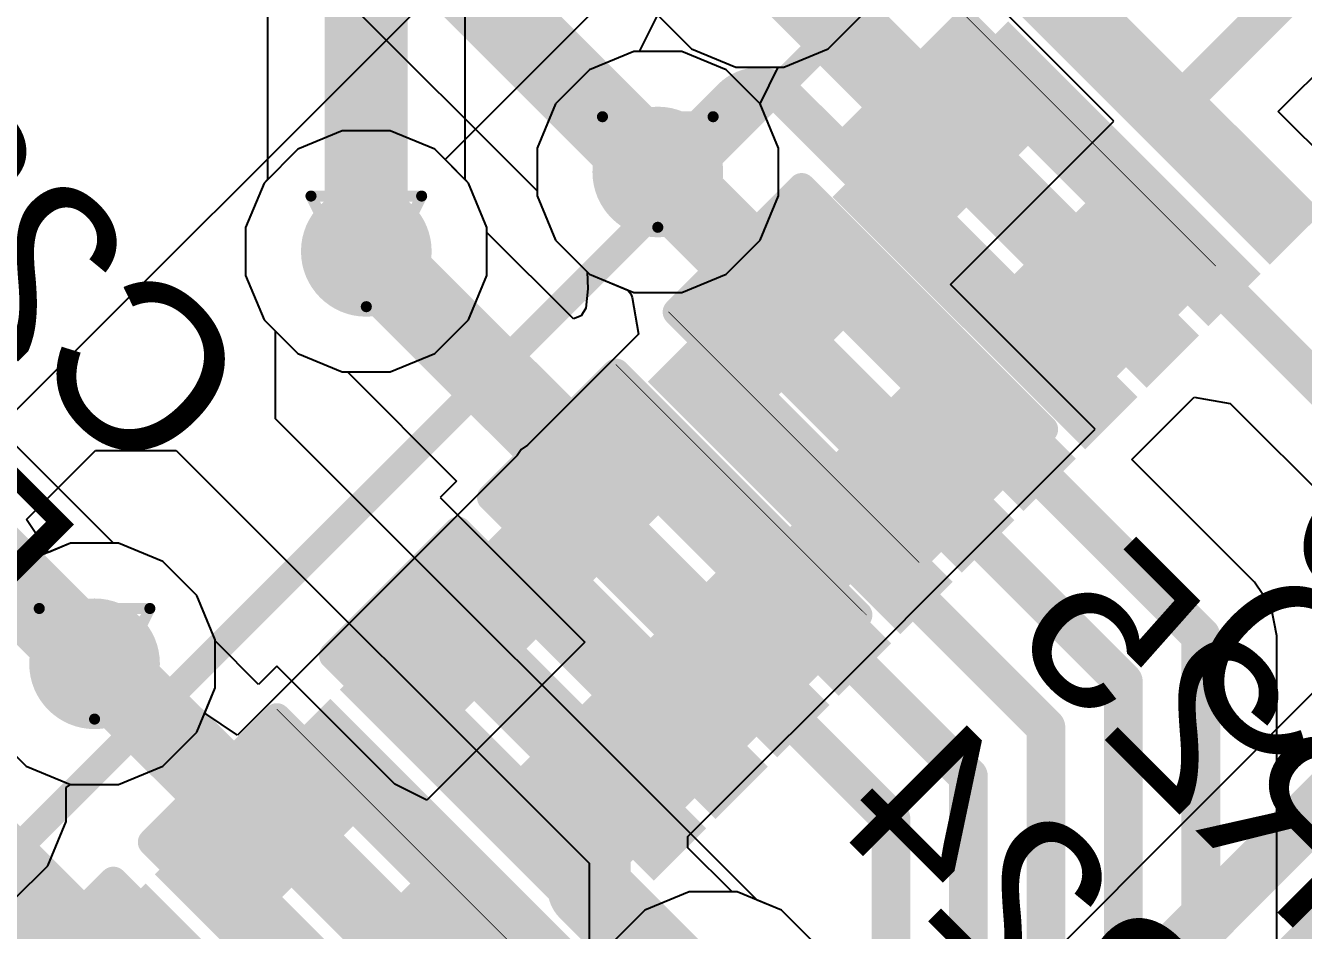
# Model space of a CAD drawing. Header units: inches. Extents: x 0 to 12.2, y 0 to 7.
# Drawn here: x 2.3435 to 2.5745, y 2.1766 to 2.3402 of the extents above; entities that cross this region are included whole.
import ezdxf

# ---------------------------------------------------------------- set-up
doc = ezdxf.new("R2010")
doc.units = ezdxf.units.IN
doc.header["$MEASUREMENT"] = 0
for name, color, linetype in [('Bottom Layer', 5, 'Continuous'), ('Bottom Overlay', 54, 'Continuous'), ('Bottom Paste', 16, 'Continuous'), ('Bottom Solder', 6, 'Continuous'), ('Drill Drawing', 1, 'Continuous'), ('Layer 1', 16, 'Continuous'), ('Layer 2', 76, 'Continuous'), ('Top Layer', 1, 'Continuous'), ('Top Overlay', 2, 'Continuous'), ('Top Paste', 8, 'Continuous'), ('Top Solder', 216, 'Continuous'), ('Via Holes', 16, 'Continuous')]:
    doc.layers.add(name, color=color, linetype=linetype)
doc.styles.add('Arial', font='', dxfattribs={"height": 0.2})
doc.styles.get('Arial').set_extended_font_data('Arial')

# ---------------------------------------------------------------- blocks, each defined once
blk = doc.blocks.new('LQFP_128_EP_14_14__28')
at = {"layer": 'Top Layer'}
for points in [[(0.2696725, 0.240163), (0.2696725, 0.248037), (0.3287275, 0.248037), (0.3287275, 0.240163)], [(0.2696725, 0.224413), (0.2696725, 0.232287), (0.3287275, 0.232287), (0.3287275, 0.224413)], [(0.2696724, 0.208663), (0.2696724, 0.216537), (0.3287274, 0.216537), (0.3287274, 0.208663)], [(0.2696725, 0.192913), (0.2696725, 0.200787), (0.3287275, 0.200787), (0.3287275, 0.192913)], [(0.2696725, 0.177163), (0.2696725, 0.185037), (0.3287275, 0.185037), (0.3287275, 0.177163)], [(0.2696724, 0.161413), (0.2696724, 0.169287), (0.3287274, 0.169287), (0.3287274, 0.161413)], [(0.2696725, 0.145663), (0.2696725, 0.153537), (0.3287275, 0.153537), (0.3287275, 0.145663)], [(0.2696724, 0.129923), (0.2696724, 0.137797), (0.3287274, 0.137797), (0.3287274, 0.129923)], [(0.2696724, 0.114163), (0.2696724, 0.122037), (0.3287274, 0.122037), (0.3287274, 0.114163)], [(0.2696725, 0.098423), (0.2696725, 0.106297), (0.3287275, 0.106297), (0.3287275, 0.098423)], [(0.2696725, 0.082663), (0.2696725, 0.090537), (0.3287275, 0.090537), (0.3287275, 0.082663)], [(0.2696725, 0.066933), (0.2696725, 0.074807), (0.3287275, 0.074807), (0.3287275, 0.066933)], [(0.2696724, 0.05116299999999999), (0.2696724, 0.059037), (0.3287274, 0.059037), (0.3287274, 0.05116300000000001)], [(0.2696724, 0.03543299999999999), (0.2696724, 0.04330699999999999), (0.3287274, 0.04330700000000001), (0.3287274, 0.03543300000000001)], [(0.2696725, 0.019683), (0.2696725, 0.02755699999999999), (0.3287275, 0.02755700000000001), (0.3287275, 0.01968300000000001)], [(0.2696725, 0.003932999999999995), (0.2696725, 0.01180699999999999), (0.3287275, 0.011807), (0.3287275, 0.003933000000000005)]]:
    blk.add_hatch(color=1, dxfattribs=at).paths.add_polyline_path(points)
at = {"layer": 'Top Paste'}
for points in [[(0.2696725, 0.240163), (0.2696725, 0.248037), (0.3287275, 0.248037), (0.3287275, 0.240163)], [(0.2696725, 0.224413), (0.2696725, 0.232287), (0.3287275, 0.232287), (0.3287275, 0.224413)], [(0.2696724, 0.208663), (0.2696724, 0.216537), (0.3287274, 0.216537), (0.3287274, 0.208663)], [(0.2696725, 0.192913), (0.2696725, 0.200787), (0.3287275, 0.200787), (0.3287275, 0.192913)], [(0.2696725, 0.177163), (0.2696725, 0.185037), (0.3287275, 0.185037), (0.3287275, 0.177163)], [(0.2696724, 0.161413), (0.2696724, 0.169287), (0.3287274, 0.169287), (0.3287274, 0.161413)], [(0.2696725, 0.145663), (0.2696725, 0.153537), (0.3287275, 0.153537), (0.3287275, 0.145663)], [(0.2696724, 0.129923), (0.2696724, 0.137797), (0.3287274, 0.137797), (0.3287274, 0.129923)], [(0.2696724, 0.114163), (0.2696724, 0.122037), (0.3287274, 0.122037), (0.3287274, 0.114163)], [(0.2696725, 0.098423), (0.2696725, 0.106297), (0.3287275, 0.106297), (0.3287275, 0.098423)], [(0.2696725, 0.082663), (0.2696725, 0.090537), (0.3287275, 0.090537), (0.3287275, 0.082663)], [(0.2696725, 0.066933), (0.2696725, 0.074807), (0.3287275, 0.074807), (0.3287275, 0.066933)], [(0.2696724, 0.05116299999999999), (0.2696724, 0.059037), (0.3287274, 0.059037), (0.3287274, 0.05116300000000001)], [(0.2696724, 0.03543299999999999), (0.2696724, 0.04330699999999999), (0.3287274, 0.04330700000000001), (0.3287274, 0.03543300000000001)], [(0.2696725, 0.019683), (0.2696725, 0.02755699999999999), (0.3287275, 0.02755700000000001), (0.3287275, 0.01968300000000001)], [(0.2696725, 0.003932999999999995), (0.2696725, 0.01180699999999999), (0.3287275, 0.011807), (0.3287275, 0.003933000000000005)]]:
    blk.add_hatch(color=8, dxfattribs=at).paths.add_polyline_path(points)
at = {"layer": 'Top Solder'}
for points in [[(0.2669166, 0.2374071), (0.2669166, 0.2507929), (0.3314834, 0.2507929), (0.3314834, 0.2374071)], [(0.2669166, 0.2216571), (0.2669166, 0.2350429), (0.3314834, 0.2350429), (0.3314834, 0.2216571)], [(0.2669165, 0.2059071), (0.2669165, 0.2192929), (0.3314833, 0.2192929), (0.3314833, 0.2059071)], [(0.2669166, 0.1901571), (0.2669166, 0.2035429), (0.3314834, 0.2035429), (0.3314834, 0.1901571)], [(0.2669166, 0.1744071), (0.2669166, 0.1877929), (0.3314834, 0.1877929), (0.3314834, 0.1744071)], [(0.2669165, 0.1586571), (0.2669165, 0.1720429), (0.3314833, 0.1720429), (0.3314833, 0.1586571)], [(0.2669166, 0.1429071), (0.2669166, 0.1562929), (0.3314834, 0.1562929), (0.3314834, 0.1429071)], [(0.2669165, 0.1271671), (0.2669165, 0.1405529), (0.3314833, 0.1405529), (0.3314833, 0.1271671)], [(0.2669165, 0.1114071), (0.2669165, 0.1247929), (0.3314833, 0.1247929), (0.3314833, 0.1114071)], [(0.2669166, 0.0956671), (0.2669166, 0.1090529), (0.3314834, 0.1090529), (0.3314834, 0.0956671)], [(0.2669166, 0.0799071), (0.2669166, 0.0932929), (0.3314834, 0.0932929), (0.3314834, 0.0799071)], [(0.2669166, 0.0641771), (0.2669166, 0.0775629), (0.3314834, 0.0775629), (0.3314834, 0.0641771)], [(0.2669165, 0.04840709999999999), (0.2669165, 0.0617929), (0.3314833, 0.0617929), (0.3314833, 0.04840710000000001)], [(0.2669165, 0.03267709999999999), (0.2669165, 0.0460629), (0.3314833, 0.0460629), (0.3314833, 0.03267710000000001)], [(0.2669166, 0.01692709999999999), (0.2669166, 0.03031289999999999), (0.3314834, 0.03031290000000001), (0.3314834, 0.01692710000000001)], [(0.2669166, 0.001177099999999994), (0.2669166, 0.01456289999999999), (0.3314834, 0.01456290000000001), (0.3314834, 0.001177100000000006)]]:
    blk.add_hatch(color=216, dxfattribs=at).paths.add_polyline_path(points)
at = {"layer": 'Top Overlay'}
blk.add_lwpolyline([(0.24606, -0.24606, 0.005, 0.005, 0), (0.24606, 0.24606, 0.005, 0.005, 0)], format="xyseb", dxfattribs=at)
blk = doc.blocks.new('R___0402_B_128')
at = {"layer": 'Bottom Layer'}
for points in [[(-0.009500000000000001, 0.0125), (-0.009499999999999998, -0.0125), (-0.0275, -0.0125), (-0.0275, 0.0125)], [(0.0275, 0.0125), (0.0275, -0.0125), (0.009500000000000001, -0.0125), (0.009499999999999998, 0.0125)]]:
    blk.add_hatch(color=5, dxfattribs=at).paths.add_polyline_path(points)
at = {"layer": 'Bottom Paste'}
for points in [[(-0.009500000000000001, 0.0125), (-0.009499999999999998, -0.0125), (-0.0275, -0.0125), (-0.0275, 0.0125)], [(0.0275, 0.0125), (0.0275, -0.0125), (0.009500000000000001, -0.0125), (0.009499999999999998, 0.0125)]]:
    blk.add_hatch(color=16, dxfattribs=at).paths.add_polyline_path(points)
at = {"layer": 'Bottom Solder'}
for points in [[(-0.007334600000000002, 0.0146654), (-0.007334599999999998, -0.0146654), (-0.0296654, -0.0146654), (-0.0296654, 0.0146654)], [(0.0296654, 0.0146654), (0.0296654, -0.0146654), (0.007334600000000002, -0.0146654), (0.007334599999999998, 0.0146654)]]:
    blk.add_hatch(color=6, dxfattribs=at).paths.add_polyline_path(points)
at = {"layer": 'Bottom Overlay'}
for points in [[(-0.031, 0.016, 0.005, 0.005, 0), (0.031, 0.016, 0.005, 0.005, 0)], [(-0.031, -0.016, 0.005, 0.005, 0), (-0.031, 0.016, 0.005, 0.005, 0)], [(0.031, -0.016, 0.005, 0.005, 0), (0.031, 0.016, 0.005, 0.005, 0)], [(-0.032, 0.017, 0.000127, 0.000127, 0), (0.032, 0.017, 0.000127, 0.000127, 0)], [(-0.031, -0.016, 0.005, 0.005, 0), (0.031, -0.016, 0.005, 0.005, 0)]]:
    blk.add_lwpolyline(points, format="xyseb", dxfattribs=at)
for points in [[(-0.03225, 0.016, 0.0025, 0.0025, 1), (-0.02975, 0.016, 0.0025, 0.0025, 1)], [(-0.03225, 0.016, 0.0025, 0.0025, 1), (-0.02975, 0.016, 0.0025, 0.0025, 1)], [(0.02975, 0.016, 0.0025, 0.0025, 1), (0.03225, 0.016, 0.0025, 0.0025, 1)], [(0.02975, 0.016, 0.0025, 0.0025, 1), (0.03225, 0.016, 0.0025, 0.0025, 1)], [(-0.0320317, 0.017, 6.35e-05, 6.35e-05, 1), (-0.0319683, 0.017, 6.35e-05, 6.35e-05, 1)], [(0.0319683, 0.017, 6.35e-05, 6.35e-05, 1), (0.0320317, 0.017, 6.35e-05, 6.35e-05, 1)], [(-0.03225, -0.016, 0.0025, 0.0025, 1), (-0.02975, -0.016, 0.0025, 0.0025, 1)], [(-0.03225, -0.016, 0.0025, 0.0025, 1), (-0.02975, -0.016, 0.0025, 0.0025, 1)], [(0.02975, -0.016, 0.0025, 0.0025, 1), (0.03225, -0.016, 0.0025, 0.0025, 1)], [(0.02975, -0.016, 0.0025, 0.0025, 1), (0.03225, -0.016, 0.0025, 0.0025, 1)]]:
    blk.add_lwpolyline(points, format="xyseb", close=True, dxfattribs=at)
blk = doc.blocks.new('R___0402_B_139')
at = {"layer": 'Bottom Layer'}
for points in [[(-0.009500000000000001, 0.0125), (-0.009499999999999998, -0.0125), (-0.0275, -0.0125), (-0.0275, 0.0125)], [(0.0275, 0.0125), (0.0275, -0.0125), (0.009500000000000001, -0.0125), (0.009499999999999998, 0.0125)]]:
    blk.add_hatch(color=5, dxfattribs=at).paths.add_polyline_path(points)
at = {"layer": 'Bottom Paste'}
for points in [[(-0.009500000000000001, 0.0125), (-0.009499999999999998, -0.0125), (-0.0275, -0.0125), (-0.0275, 0.0125)], [(0.0275, 0.0125), (0.0275, -0.0125), (0.009500000000000001, -0.0125), (0.009499999999999998, 0.0125)]]:
    blk.add_hatch(color=16, dxfattribs=at).paths.add_polyline_path(points)
at = {"layer": 'Bottom Solder'}
for points in [[(-0.007334600000000002, 0.0146654), (-0.007334599999999998, -0.0146654), (-0.0296654, -0.0146654), (-0.0296654, 0.0146654)], [(0.0296654, 0.0146654), (0.0296654, -0.0146654), (0.007334600000000002, -0.0146654), (0.007334599999999998, 0.0146654)]]:
    blk.add_hatch(color=6, dxfattribs=at).paths.add_polyline_path(points)
at = {"layer": 'Bottom Overlay'}
for points in [[(-0.031, 0.016, 0.005, 0.005, 0), (-0.031, -0.016, 0.005, 0.005, 0)], [(0.031, 0.016, 0.005, 0.005, 0), (-0.031, 0.016, 0.005, 0.005, 0)], [(0.031, 0.016, 0.005, 0.005, 0), (0.031, -0.016, 0.005, 0.005, 0)], [(0.032, 0.017, 0.000127, 0.000127, 0), (-0.032, 0.017, 0.000127, 0.000127, 0)], [(0.031, -0.016, 0.005, 0.005, 0), (-0.031, -0.016, 0.005, 0.005, 0)]]:
    blk.add_lwpolyline(points, format="xyseb", dxfattribs=at)
for points in [[(-0.03225, 0.016, 0.0025, 0.0025, 1), (-0.02975, 0.016, 0.0025, 0.0025, 1)], [(-0.03225, 0.016, 0.0025, 0.0025, 1), (-0.02975, 0.016, 0.0025, 0.0025, 1)], [(0.02975, 0.016, 0.0025, 0.0025, 1), (0.03225, 0.016, 0.0025, 0.0025, 1)], [(0.02975, 0.016, 0.0025, 0.0025, 1), (0.03225, 0.016, 0.0025, 0.0025, 1)], [(-0.0320317, 0.017, 6.35e-05, 6.35e-05, 1), (-0.0319683, 0.017, 6.35e-05, 6.35e-05, 1)], [(0.0319683, 0.017, 6.35e-05, 6.35e-05, 1), (0.0320317, 0.017, 6.35e-05, 6.35e-05, 1)], [(-0.03225, -0.016, 0.0025, 0.0025, 1), (-0.02975, -0.016, 0.0025, 0.0025, 1)], [(-0.03225, -0.016, 0.0025, 0.0025, 1), (-0.02975, -0.016, 0.0025, 0.0025, 1)], [(0.02975, -0.016, 0.0025, 0.0025, 1), (0.03225, -0.016, 0.0025, 0.0025, 1)], [(0.02975, -0.016, 0.0025, 0.0025, 1), (0.03225, -0.016, 0.0025, 0.0025, 1)]]:
    blk.add_lwpolyline(points, format="xyseb", close=True, dxfattribs=at)
blk = doc.blocks.new('R___0402_B_140')
at = {"layer": 'Bottom Layer'}
for points in [[(-0.009500000000000001, 0.0125), (-0.009499999999999998, -0.0125), (-0.0275, -0.0125), (-0.0275, 0.0125)], [(0.0275, 0.0125), (0.0275, -0.0125), (0.009500000000000001, -0.0125), (0.009499999999999998, 0.0125)]]:
    blk.add_hatch(color=5, dxfattribs=at).paths.add_polyline_path(points)
at = {"layer": 'Bottom Paste'}
for points in [[(-0.009500000000000001, 0.0125), (-0.009499999999999998, -0.0125), (-0.0275, -0.0125), (-0.0275, 0.0125)], [(0.0275, 0.0125), (0.0275, -0.0125), (0.009500000000000001, -0.0125), (0.009499999999999998, 0.0125)]]:
    blk.add_hatch(color=16, dxfattribs=at).paths.add_polyline_path(points)
at = {"layer": 'Bottom Solder'}
for points in [[(-0.007334600000000002, 0.0146654), (-0.007334599999999998, -0.0146654), (-0.0296654, -0.0146654), (-0.0296654, 0.0146654)], [(0.0296654, 0.0146654), (0.0296654, -0.0146654), (0.007334600000000002, -0.0146654), (0.007334599999999998, 0.0146654)]]:
    blk.add_hatch(color=6, dxfattribs=at).paths.add_polyline_path(points)
at = {"layer": 'Bottom Overlay'}
for points in [[(-0.031, -0.016, 0.005, 0.005, 0), (-0.031, 0.016, 0.005, 0.005, 0)], [(-0.031, 0.016, 0.005, 0.005, 0), (0.031, 0.016, 0.005, 0.005, 0)], [(0.031, -0.016, 0.005, 0.005, 0), (0.031, 0.016, 0.005, 0.005, 0)], [(-0.032, 0.017, 0.000127, 0.000127, 0), (0.032, 0.017, 0.000127, 0.000127, 0)], [(-0.031, -0.016, 0.005, 0.005, 0), (0.031, -0.016, 0.005, 0.005, 0)]]:
    blk.add_lwpolyline(points, format="xyseb", dxfattribs=at)
for points in [[(-0.03225, 0.016, 0.0025, 0.0025, 1), (-0.02975, 0.016, 0.0025, 0.0025, 1)], [(-0.03225, 0.016, 0.0025, 0.0025, 1), (-0.02975, 0.016, 0.0025, 0.0025, 1)], [(0.02975, 0.016, 0.0025, 0.0025, 1), (0.03225, 0.016, 0.0025, 0.0025, 1)], [(0.02975, 0.016, 0.0025, 0.0025, 1), (0.03225, 0.016, 0.0025, 0.0025, 1)], [(-0.0320317, 0.017, 6.35e-05, 6.35e-05, 1), (-0.0319683, 0.017, 6.35e-05, 6.35e-05, 1)], [(0.0319683, 0.017, 6.35e-05, 6.35e-05, 1), (0.0320317, 0.017, 6.35e-05, 6.35e-05, 1)], [(-0.03225, -0.016, 0.0025, 0.0025, 1), (-0.02975, -0.016, 0.0025, 0.0025, 1)], [(-0.03225, -0.016, 0.0025, 0.0025, 1), (-0.02975, -0.016, 0.0025, 0.0025, 1)], [(0.02975, -0.016, 0.0025, 0.0025, 1), (0.03225, -0.016, 0.0025, 0.0025, 1)], [(0.02975, -0.016, 0.0025, 0.0025, 1), (0.03225, -0.016, 0.0025, 0.0025, 1)]]:
    blk.add_lwpolyline(points, format="xyseb", close=True, dxfattribs=at)
blk = doc.blocks.new('R___0402_B_155')
at = {"layer": 'Bottom Layer'}
for points in [[(-0.009500000000000001, 0.0125), (-0.009499999999999998, -0.0125), (-0.0275, -0.0125), (-0.0275, 0.0125)], [(0.0275, 0.0125), (0.0275, -0.0125), (0.009500000000000001, -0.0125), (0.009499999999999998, 0.0125)]]:
    blk.add_hatch(color=5, dxfattribs=at).paths.add_polyline_path(points)
at = {"layer": 'Bottom Paste'}
for points in [[(-0.009500000000000001, 0.0125), (-0.009499999999999998, -0.0125), (-0.0275, -0.0125), (-0.0275, 0.0125)], [(0.0275, 0.0125), (0.0275, -0.0125), (0.009500000000000001, -0.0125), (0.009499999999999998, 0.0125)]]:
    blk.add_hatch(color=16, dxfattribs=at).paths.add_polyline_path(points)
at = {"layer": 'Bottom Solder'}
for points in [[(-0.007334600000000002, 0.0146654), (-0.007334599999999998, -0.0146654), (-0.0296654, -0.0146654), (-0.0296654, 0.0146654)], [(0.0296654, 0.0146654), (0.0296654, -0.0146654), (0.007334600000000002, -0.0146654), (0.007334599999999998, 0.0146654)]]:
    blk.add_hatch(color=6, dxfattribs=at).paths.add_polyline_path(points)
at = {"layer": 'Bottom Overlay'}
for points in [[(-0.031, 0.016, 0.005, 0.005, 0), (0.031, 0.016, 0.005, 0.005, 0)], [(-0.031, -0.016, 0.005, 0.005, 0), (-0.031, 0.016, 0.005, 0.005, 0)], [(0.031, -0.016, 0.005, 0.005, 0), (0.031, 0.016, 0.005, 0.005, 0)], [(-0.032, 0.017, 0.000127, 0.000127, 0), (0.032, 0.017, 0.000127, 0.000127, 0)], [(-0.031, -0.016, 0.005, 0.005, 0), (0.031, -0.016, 0.005, 0.005, 0)]]:
    blk.add_lwpolyline(points, format="xyseb", dxfattribs=at)
for points in [[(-0.03225, 0.016, 0.0025, 0.0025, 1), (-0.02975, 0.016, 0.0025, 0.0025, 1)], [(-0.03225, 0.016, 0.0025, 0.0025, 1), (-0.02975, 0.016, 0.0025, 0.0025, 1)], [(0.02975, 0.016, 0.0025, 0.0025, 1), (0.03225, 0.016, 0.0025, 0.0025, 1)], [(0.02975, 0.016, 0.0025, 0.0025, 1), (0.03225, 0.016, 0.0025, 0.0025, 1)], [(-0.0320317, 0.017, 6.35e-05, 6.35e-05, 1), (-0.0319683, 0.017, 6.35e-05, 6.35e-05, 1)], [(0.0319683, 0.017, 6.35e-05, 6.35e-05, 1), (0.0320317, 0.017, 6.35e-05, 6.35e-05, 1)], [(-0.03225, -0.016, 0.0025, 0.0025, 1), (-0.02975, -0.016, 0.0025, 0.0025, 1)], [(-0.03225, -0.016, 0.0025, 0.0025, 1), (-0.02975, -0.016, 0.0025, 0.0025, 1)], [(0.02975, -0.016, 0.0025, 0.0025, 1), (0.03225, -0.016, 0.0025, 0.0025, 1)], [(0.02975, -0.016, 0.0025, 0.0025, 1), (0.03225, -0.016, 0.0025, 0.0025, 1)]]:
    blk.add_lwpolyline(points, format="xyseb", close=True, dxfattribs=at)
blk = doc.blocks.new('C___0402_B_320')
at = {"layer": 'Bottom Layer'}
for points in [[(-0.009500000000000001, 0.0125), (-0.009499999999999998, -0.0125), (-0.0275, -0.0125), (-0.0275, 0.0125)], [(0.0275, 0.0125), (0.0275, -0.0125), (0.009500000000000001, -0.0125), (0.009499999999999998, 0.0125)]]:
    blk.add_hatch(color=5, dxfattribs=at).paths.add_polyline_path(points)
at = {"layer": 'Bottom Paste'}
for points in [[(-0.009500000000000001, 0.0125), (-0.009499999999999998, -0.0125), (-0.0275, -0.0125), (-0.0275, 0.0125)], [(0.0275, 0.0125), (0.0275, -0.0125), (0.009500000000000001, -0.0125), (0.009499999999999998, 0.0125)]]:
    blk.add_hatch(color=16, dxfattribs=at).paths.add_polyline_path(points)
at = {"layer": 'Bottom Solder'}
for points in [[(-0.007137800000000001, 0.0148622), (-0.007137799999999999, -0.0148622), (-0.0298622, -0.0148622), (-0.0298622, 0.0148622)], [(0.0298622, 0.0148622), (0.0298622, -0.0148622), (0.007137800000000001, -0.0148622), (0.007137799999999999, 0.0148622)]]:
    blk.add_hatch(color=6, dxfattribs=at).paths.add_polyline_path(points)
at = {"layer": 'Bottom Overlay'}
for points in [[(-0.011, 0.0160001, 0.005, 0.005, 0), (-0.031, 0.016, 0.005, 0.005, 0)], [(-0.031, 0.016, 0.005, 0.005, 0), (-0.031, -0.016, 0.005, 0.005, 0)], [(0.031, 0.016, 0.005, 0.005, 0), (0.011, 0.016, 0.005, 0.005, 0)], [(0.031, 0.016, 0.005, 0.005, 0), (0.031, -0.016, 0.005, 0.005, 0)], [(-0.011, -0.016, 0.005, 0.005, 0), (-0.031, -0.016, 0.005, 0.005, 0)], [(0.031, -0.016, 0.005, 0.005, 0), (0.011, -0.016, 0.005, 0.005, 0)]]:
    blk.add_lwpolyline(points, format="xyseb", dxfattribs=at)
for points in [[(-0.03225, 0.016, 0.0025, 0.0025, 1), (-0.02975, 0.016, 0.0025, 0.0025, 1)], [(-0.03225, 0.016, 0.0025, 0.0025, 1), (-0.02975, 0.016, 0.0025, 0.0025, 1)], [(-0.01225, 0.0160001, 0.0025, 0.0025, 1), (-0.00975, 0.0160001, 0.0025, 0.0025, 1)], [(0.00975, 0.016, 0.0025, 0.0025, 1), (0.01225, 0.016, 0.0025, 0.0025, 1)], [(0.02975, 0.016, 0.0025, 0.0025, 1), (0.03225, 0.016, 0.0025, 0.0025, 1)], [(0.02975, 0.016, 0.0025, 0.0025, 1), (0.03225, 0.016, 0.0025, 0.0025, 1)], [(-0.03225, -0.016, 0.0025, 0.0025, 1), (-0.02975, -0.016, 0.0025, 0.0025, 1)], [(-0.03225, -0.016, 0.0025, 0.0025, 1), (-0.02975, -0.016, 0.0025, 0.0025, 1)], [(-0.01225, -0.016, 0.0025, 0.0025, 1), (-0.00975, -0.016, 0.0025, 0.0025, 1)], [(0.00975, -0.016, 0.0025, 0.0025, 1), (0.01225, -0.016, 0.0025, 0.0025, 1)], [(0.02975, -0.016, 0.0025, 0.0025, 1), (0.03225, -0.016, 0.0025, 0.0025, 1)], [(0.02975, -0.016, 0.0025, 0.0025, 1), (0.03225, -0.016, 0.0025, 0.0025, 1)]]:
    blk.add_lwpolyline(points, format="xyseb", close=True, dxfattribs=at)
blk = doc.blocks.new('C___0402_B_327')
at = {"layer": 'Bottom Layer'}
for points in [[(-0.009500000000000001, 0.0125), (-0.009499999999999998, -0.0125), (-0.0275, -0.0125), (-0.0275, 0.0125)], [(0.0275, 0.0125), (0.0275, -0.0125), (0.009500000000000001, -0.0125), (0.009499999999999998, 0.0125)]]:
    blk.add_hatch(color=5, dxfattribs=at).paths.add_polyline_path(points)
at = {"layer": 'Bottom Paste'}
for points in [[(-0.009500000000000001, 0.0125), (-0.009499999999999998, -0.0125), (-0.0275, -0.0125), (-0.0275, 0.0125)], [(0.0275, 0.0125), (0.0275, -0.0125), (0.009500000000000001, -0.0125), (0.009499999999999998, 0.0125)]]:
    blk.add_hatch(color=16, dxfattribs=at).paths.add_polyline_path(points)
at = {"layer": 'Bottom Solder'}
for points in [[(-0.007137800000000001, 0.0148622), (-0.007137799999999999, -0.0148622), (-0.0298622, -0.0148622), (-0.0298622, 0.0148622)], [(0.0298622, 0.0148622), (0.0298622, -0.0148622), (0.007137800000000001, -0.0148622), (0.007137799999999999, 0.0148622)]]:
    blk.add_hatch(color=6, dxfattribs=at).paths.add_polyline_path(points)
at = {"layer": 'Bottom Overlay'}
for points in [[(-0.031, 0.016, 0.005, 0.005, 0), (-0.011, 0.016, 0.005, 0.005, 0)], [(-0.031, -0.016, 0.005, 0.005, 0), (-0.031, 0.016, 0.005, 0.005, 0)], [(0.011, 0.016, 0.005, 0.005, 0), (0.031, 0.016, 0.005, 0.005, 0)], [(0.031, -0.016, 0.005, 0.005, 0), (0.031, 0.016, 0.005, 0.005, 0)], [(-0.031, -0.016, 0.005, 0.005, 0), (-0.011, -0.016, 0.005, 0.005, 0)], [(0.011, -0.016, 0.005, 0.005, 0), (0.031, -0.016, 0.005, 0.005, 0)]]:
    blk.add_lwpolyline(points, format="xyseb", dxfattribs=at)
for points in [[(-0.03225, 0.016, 0.0025, 0.0025, 1), (-0.02975, 0.016, 0.0025, 0.0025, 1)], [(-0.03225, 0.016, 0.0025, 0.0025, 1), (-0.02975, 0.016, 0.0025, 0.0025, 1)], [(-0.01225, 0.016, 0.0025, 0.0025, 1), (-0.00975, 0.016, 0.0025, 0.0025, 1)], [(0.00975, 0.016, 0.0025, 0.0025, 1), (0.01225, 0.016, 0.0025, 0.0025, 1)], [(0.02975, 0.016, 0.0025, 0.0025, 1), (0.03225, 0.016, 0.0025, 0.0025, 1)], [(0.02975, 0.016, 0.0025, 0.0025, 1), (0.03225, 0.016, 0.0025, 0.0025, 1)], [(-0.03225, -0.016, 0.0025, 0.0025, 1), (-0.02975, -0.016, 0.0025, 0.0025, 1)], [(-0.03225, -0.016, 0.0025, 0.0025, 1), (-0.02975, -0.016, 0.0025, 0.0025, 1)], [(-0.01225, -0.016, 0.0025, 0.0025, 1), (-0.00975, -0.016, 0.0025, 0.0025, 1)], [(0.00975, -0.016, 0.0025, 0.0025, 1), (0.01225, -0.016, 0.0025, 0.0025, 1)], [(0.02975, -0.016, 0.0025, 0.0025, 1), (0.03225, -0.016, 0.0025, 0.0025, 1)], [(0.02975, -0.016, 0.0025, 0.0025, 1), (0.03225, -0.016, 0.0025, 0.0025, 1)]]:
    blk.add_lwpolyline(points, format="xyseb", close=True, dxfattribs=at)

msp = doc.modelspace()

# ---------------------------------------------------------------- hatches: boundary and pattern name
at = {"layer": 'Bottom Layer'}
h = msp.add_hatch(color=5, dxfattribs=at)
edge = h.paths.add_edge_path()
edge.add_arc((2.4577515, 2.3137662), 0.011811, 0, 360)
h = msp.add_hatch(color=5, dxfattribs=at)
edge = h.paths.add_edge_path()
edge.add_arc((2.405067, 2.2994151), 0.011811, 0, 360)
h = msp.add_hatch(color=5, dxfattribs=at)
edge = h.paths.add_edge_path()
edge.add_arc((2.3559447, 2.22484), 0.011811, 0, 360)
at = {"layer": 'Layer 1'}
h = msp.add_hatch(color=16, dxfattribs=at)
edge = h.paths.add_edge_path()
edge.add_arc((2.4577515, 2.3137662), 0.011811, 0, 360)
h = msp.add_hatch(color=16, dxfattribs=at)
edge = h.paths.add_edge_path()
edge.add_arc((2.405067, 2.2994151), 0.011811, 0, 360)
h = msp.add_hatch(color=16, dxfattribs=at)
edge = h.paths.add_edge_path()
edge.add_arc((2.3559447, 2.22484), 0.011811, 0, 360)
at = {"layer": 'Layer 2'}
h = msp.add_hatch(color=76, dxfattribs=at)
edge = h.paths.add_edge_path()
edge.add_arc((2.4577515, 2.3137662), 0.011811, 0, 360)
h = msp.add_hatch(color=76, dxfattribs=at)
edge = h.paths.add_edge_path()
edge.add_arc((2.405067, 2.2994151), 0.011811, 0, 360)
h = msp.add_hatch(color=76, dxfattribs=at)
edge = h.paths.add_edge_path()
edge.add_arc((2.3559447, 2.22484), 0.011811, 0, 360)
at = {"layer": 'Top Layer'}
h = msp.add_hatch(color=1, dxfattribs=at)
edge = h.paths.add_edge_path()
edge.add_arc((2.4577515, 2.3137662), 0.011811, 0, 360)
h = msp.add_hatch(color=1, dxfattribs=at)
edge = h.paths.add_edge_path()
edge.add_arc((2.405067, 2.2994151), 0.011811, 0, 360)
h = msp.add_hatch(color=1, dxfattribs=at)
edge = h.paths.add_edge_path()
edge.add_arc((2.3559447, 2.22484), 0.011811, 0, 360)
at = {"layer": 'Via Holes'}
h = msp.add_hatch(color=7, dxfattribs=at)
edge = h.paths.add_edge_path()
edge.add_arc((2.4577515, 2.3137662), 0.0059055, 0, 360)
h = msp.add_hatch(color=7, dxfattribs=at)
edge = h.paths.add_edge_path()
edge.add_arc((2.405067, 2.2994151), 0.0059055, 0, 360)
h = msp.add_hatch(color=7, dxfattribs=at)
edge = h.paths.add_edge_path()
edge.add_arc((2.3559447, 2.22484), 0.0059055, 0, 360)

# ---------------------------------------------------------------- linework, layer by layer
at = {"layer": 'Bottom Layer'}
for p, q in [((2.0701835, 2.6761004), (2.4359405, 2.3103436)), ((2.5401951, 2.32296), (2.5133251, 2.34983)), ((2.696923, 2.3405865), (2.4200092, 2.0631435)), ((2.510636, 2.2934009), (2.5401951, 2.32296)), ((2.4007285, 2.3212261), (2.3927121, 2.3179056)), ((2.4094055, 2.3212261), (2.4007285, 2.3212261)), ((2.4174219, 2.3179056), (2.4094055, 2.3212261)), ((2.3927121, 2.3179056), (2.3865765, 2.31177)), ((2.4235575, 2.31177), (2.4174219, 2.3179056)), ((2.3865765, 2.31177), (2.383256, 2.3037536)), ((2.426878, 2.3037536), (2.4235575, 2.31177)), ((2.4359405, 2.3103436), (2.4359405, 2.3094277)), ((2.4359405, 2.3094277), (2.439261, 2.3014113)), ((2.383256, 2.3037536), (2.383256, 2.2950766)), ((2.426878, 2.3028377), (2.426878, 2.3037536)), ((2.4425243, 2.2871913), (2.426878, 2.3028377)), ((2.439261, 2.3014113), (2.4449683, 2.295704)), ((2.3593672, 2.246651), (2.3084113, 2.2976069)), ((2.383256, 2.2950766), (2.3865765, 2.2870602)), ((2.4449683, 2.295704), (2.4451131, 2.2926592)), ((2.4451131, 2.2926592), (2.4447299, 2.2891216)), ((2.536799, 2.2672379), (2.510636, 2.2934009)), ((2.4447299, 2.2891216), (2.4438868, 2.2877352)), ((2.3865765, 2.2870602), (2.3927121, 2.2809246)), ((2.4438868, 2.2877352), (2.4425243, 2.2871913)), ((2.3927121, 2.2809246), (2.4007285, 2.2776041)), ((2.4007285, 2.2776041), (2.4016444, 2.2776041)), ((2.4016444, 2.2776041), (2.4213718, 2.2578767)), ((2.5049793, 2.2354181), (2.536799, 2.2672379)), ((2.4213718, 2.2578767), (2.4183871, 2.254892)), ((2.4183871, 2.254892), (2.4445501, 2.228729)), ((2.3602832, 2.246651), (2.3593672, 2.246651)), ((2.3682996, 2.2433305), (2.3602832, 2.246651)), ((2.3744352, 2.2371949), (2.3682996, 2.2433305)), ((2.3777557, 2.2291785), (2.3744352, 2.2371949)), ((2.5000294, 2.2304683), (2.5049793, 2.2354181)), ((2.3777557, 2.2289628), (2.3777557, 2.2291785)), ((2.4631787, 2.1936176), (2.5000294, 2.2304683)), ((2.3856068, 2.2211117), (2.3777557, 2.2289628)), ((2.4445501, 2.228729), (2.4159911, 2.20017)), ((2.3888999, 2.2244048), (2.3856068, 2.2211117)), ((2.4102047, 2.2031), (2.3888999, 2.2244048)), ((2.4159911, 2.20017), (2.4102047, 2.2031)), ((2.4631787, 2.1915855), (2.4631787, 2.1936176)), ((2.4711709, 2.1835932), (2.4631787, 2.1915855)), ((2.4720869, 2.1835932), (2.4711709, 2.1835932)), ((2.4801033, 2.1802727), (2.4720869, 2.1835932)), ((2.4862389, 2.1741371), (2.4801033, 2.1802727))]:
    msp.add_line(p, q, dxfattribs=at)
for points in [[(2.0779099, 2.6936076, 0.015, 0.015, 0), (2.4577515, 2.3137661, 0.015, 0.015, 0)], [(2.3985516, 2.0199953, 0.01, 0.01, 0), (2.7736551, 2.3958157, 0.01, 0.01, 0)], [(2.4105889, 2.007991, 0.01, 0.01, 0), (2.7856813, 2.3838002, 0.01, 0.01, 0)], [(2.4761852, 2.3545333, 0.015, 0.015, 0), (2.5102334, 2.3204851, 0.015, 0.015, 0)], [(2.5108502, 2.3204851, 0.007, 0.007, 0), (2.5108502, 2.3208683, 0.007, 0.007, 0)], [(2.4577515, 2.3137662, 0.015, 0.015, 0), (2.4770522, 2.2944654, 0.015, 0.015, 0)], [(2.405067, 2.2994151, 0.015, 0.015, 0), (2.4471152, 2.2573669, 0.015, 0.015, 0)], [(2.4770522, 2.2944654, 0.015, 0.015, 0), (2.4812911, 2.290926, 0.015, 0.015, 0)], [(2.2957945, 2.2849901, 0.015, 0.015, 0), (2.3559447, 2.22484, 0.015, 0.015, 0)], [(2.473895, 2.2312039, 0.015, 0.015, 0), (2.5074541, 2.264763, 0.015, 0.015, 0)], [(2.4484793, 2.2055013, 0.015, 0.015, 0), (2.4740384, 2.2310604, 0.015, 0.015, 0)], [(2.35714, 2.2243449, 0.015, 0.015, 0), (2.386425, 2.1950599, 0.015, 0.015, 0)], [(2.4428611, 2.20017, 0.015, 0.015, 0), (2.4453359, 2.2026448, 0.015, 0.015, 0)], [(2.4428611, 2.1980486, 0.015, 0.015, 0), (2.4428611, 2.20017, 0.015, 0.015, 0)], [(2.3289941, 2.1983503, 0.015, 0.015, 0), (2.3582941, 2.1690503, 0.015, 0.015, 0)], [(2.4428611, 2.1980486, 0.015, 0.015, 0), (2.4453359, 2.1955738, 0.015, 0.015, 0)], [(2.4453359, 2.1841947, 0.015, 0.015, 0), (2.4453359, 2.1955738, 0.015, 0.015, 0)], [(2.4453359, 2.1841947, 0.015, 0.015, 0), (2.4674111, 2.1621195, 0.015, 0.015, 0)]]:
    msp.add_lwpolyline(points, format="xyseb", dxfattribs=at)
for points in [[(2.5064834, 2.3204851, 0.0075, 0.0075, 1), (2.5139834, 2.3204851, 0.0075, 0.0075, 1)], [(2.5091002, 2.3208683, 0.0035, 0.0035, 1), (2.5126002, 2.3208683, 0.0035, 0.0035, 1)], [(2.5091002, 2.3204851, 0.0035, 0.0035, 1), (2.5126002, 2.3204851, 0.0035, 0.0035, 1)], [(2.4540015, 2.3137662, 0.0075, 0.0075, 1), (2.4615015, 2.3137662, 0.0075, 0.0075, 1)], [(2.4540015, 2.3137661, 0.0075, 0.0075, 1), (2.4615015, 2.3137661, 0.0075, 0.0075, 1)], [(2.401317, 2.2994151, 0.0075, 0.0075, 1), (2.408817, 2.2994151, 0.0075, 0.0075, 1)], [(2.4733022, 2.2944654, 0.0075, 0.0075, 1), (2.4808022, 2.2944654, 0.0075, 0.0075, 1)], [(2.4733022, 2.2944654, 0.0075, 0.0075, 1), (2.4808022, 2.2944654, 0.0075, 0.0075, 1)], [(2.4775411, 2.290926, 0.0075, 0.0075, 1), (2.4850411, 2.290926, 0.0075, 0.0075, 1)], [(2.5037041, 2.264763, 0.0075, 0.0075, 1), (2.5112041, 2.264763, 0.0075, 0.0075, 1)], [(2.4433652, 2.2573669, 0.0075, 0.0075, 1), (2.4508652, 2.2573669, 0.0075, 0.0075, 1)], [(2.470145, 2.2312039, 0.0075, 0.0075, 1), (2.477645, 2.2312039, 0.0075, 0.0075, 1)], [(2.4702884, 2.2310604, 0.0075, 0.0075, 1), (2.4777884, 2.2310604, 0.0075, 0.0075, 1)], [(2.3521947, 2.22484, 0.0075, 0.0075, 1), (2.3596947, 2.22484, 0.0075, 0.0075, 1)], [(2.35339, 2.2243449, 0.0075, 0.0075, 1), (2.36089, 2.2243449, 0.0075, 0.0075, 1)], [(2.4447293, 2.2055013, 0.0075, 0.0075, 1), (2.4522293, 2.2055013, 0.0075, 0.0075, 1)], [(2.4415859, 2.2026448, 0.0075, 0.0075, 1), (2.4490859, 2.2026448, 0.0075, 0.0075, 1)], [(2.4391111, 2.20017, 0.0075, 0.0075, 1), (2.4466111, 2.20017, 0.0075, 0.0075, 1)], [(2.4391111, 2.20017, 0.0075, 0.0075, 1), (2.4466111, 2.20017, 0.0075, 0.0075, 1)], [(2.4391111, 2.1980486, 0.0075, 0.0075, 1), (2.4466111, 2.1980486, 0.0075, 0.0075, 1)], [(2.4391111, 2.1980486, 0.0075, 0.0075, 1), (2.4466111, 2.1980486, 0.0075, 0.0075, 1)], [(2.382675, 2.1950599, 0.0075, 0.0075, 1), (2.390175, 2.1950599, 0.0075, 0.0075, 1)], [(2.4415859, 2.1955738, 0.0075, 0.0075, 1), (2.4490859, 2.1955738, 0.0075, 0.0075, 1)], [(2.4415859, 2.1955738, 0.0075, 0.0075, 1), (2.4490859, 2.1955738, 0.0075, 0.0075, 1)], [(2.4415859, 2.1841947, 0.0075, 0.0075, 1), (2.4490859, 2.1841947, 0.0075, 0.0075, 1)], [(2.4415859, 2.1841947, 0.0075, 0.0075, 1), (2.4490859, 2.1841947, 0.0075, 0.0075, 1)]]:
    msp.add_lwpolyline(points, format="xyseb", close=True, dxfattribs=at)
at = {"layer": 'Drill Drawing'}
for points in [[(2.4477515, 2.3237662, 0.002, 0.002, 0), (2.4677515, 2.3237662, 0.002, 0.002, 0)], [(2.4477515, 2.3237662, 0.002, 0.002, 0), (2.4577515, 2.3037662, 0.002, 0.002, 0)], [(2.4577515, 2.3037662, 0.002, 0.002, 0), (2.4677515, 2.3237662, 0.002, 0.002, 0)], [(2.395067, 2.3094151, 0.002, 0.002, 0), (2.415067, 2.3094151, 0.002, 0.002, 0)], [(2.395067, 2.3094151, 0.002, 0.002, 0), (2.405067, 2.2894151, 0.002, 0.002, 0)], [(2.405067, 2.2894151, 0.002, 0.002, 0), (2.415067, 2.3094151, 0.002, 0.002, 0)], [(2.3459447, 2.23484, 0.002, 0.002, 0), (2.3659447, 2.23484, 0.002, 0.002, 0)], [(2.3459447, 2.23484, 0.002, 0.002, 0), (2.3559447, 2.21484, 0.002, 0.002, 0)], [(2.3559447, 2.21484, 0.002, 0.002, 0), (2.3659447, 2.23484, 0.002, 0.002, 0)]]:
    msp.add_lwpolyline(points, format="xyseb", dxfattribs=at)
for points in [[(2.4472515, 2.3237662, 0.001, 0.001, 1), (2.4482515, 2.3237662, 0.001, 0.001, 1)], [(2.4472515, 2.3237662, 0.001, 0.001, 1), (2.4482515, 2.3237662, 0.001, 0.001, 1)], [(2.4672515, 2.3237662, 0.001, 0.001, 1), (2.4682515, 2.3237662, 0.001, 0.001, 1)], [(2.4672515, 2.3237662, 0.001, 0.001, 1), (2.4682515, 2.3237662, 0.001, 0.001, 1)], [(2.394567, 2.3094151, 0.001, 0.001, 1), (2.395567, 2.3094151, 0.001, 0.001, 1)], [(2.394567, 2.3094151, 0.001, 0.001, 1), (2.395567, 2.3094151, 0.001, 0.001, 1)], [(2.414567, 2.3094151, 0.001, 0.001, 1), (2.415567, 2.3094151, 0.001, 0.001, 1)], [(2.414567, 2.3094151, 0.001, 0.001, 1), (2.415567, 2.3094151, 0.001, 0.001, 1)], [(2.4572515, 2.3037662, 0.001, 0.001, 1), (2.4582515, 2.3037662, 0.001, 0.001, 1)], [(2.4572515, 2.3037662, 0.001, 0.001, 1), (2.4582515, 2.3037662, 0.001, 0.001, 1)], [(2.404567, 2.2894151, 0.001, 0.001, 1), (2.405567, 2.2894151, 0.001, 0.001, 1)], [(2.404567, 2.2894151, 0.001, 0.001, 1), (2.405567, 2.2894151, 0.001, 0.001, 1)], [(2.3454447, 2.23484, 0.001, 0.001, 1), (2.3464447, 2.23484, 0.001, 0.001, 1)], [(2.3454447, 2.23484, 0.001, 0.001, 1), (2.3464447, 2.23484, 0.001, 0.001, 1)], [(2.3654447, 2.23484, 0.001, 0.001, 1), (2.3664447, 2.23484, 0.001, 0.001, 1)], [(2.3654447, 2.23484, 0.001, 0.001, 1), (2.3664447, 2.23484, 0.001, 0.001, 1)], [(2.3554447, 2.21484, 0.001, 0.001, 1), (2.3564447, 2.21484, 0.001, 0.001, 1)], [(2.3554447, 2.21484, 0.001, 0.001, 1), (2.3564447, 2.21484, 0.001, 0.001, 1)]]:
    msp.add_lwpolyline(points, format="xyseb", close=True, dxfattribs=at)
at = {"layer": 'Layer 1'}
for p, q in [((2.4576947, 2.3421785), (2.4543963, 2.3355772)), ((2.4885401, 2.3360428), (2.4946757, 2.3421784)), ((2.453413, 2.3355772), (2.4453966, 2.3322567)), ((2.4543963, 2.3355772), (2.453413, 2.3355772)), ((2.4805237, 2.3327223), (2.4885401, 2.3360428)), ((2.4453966, 2.3322567), (2.439261, 2.3261211)), ((2.476242, 2.326121), (2.4795404, 2.3327223)), ((2.4795404, 2.3327223), (2.4805237, 2.3327223)), ((2.439261, 2.3261211), (2.4359405, 2.3181047)), ((2.4795625, 2.3181047), (2.476242, 2.326121)), ((2.4007285, 2.3212261), (2.3927121, 2.3179056)), ((2.4094055, 2.3212261), (2.4007285, 2.3212261)), ((2.4174219, 2.3179056), (2.4094055, 2.3212261)), ((2.3927121, 2.3179056), (2.3865765, 2.31177)), ((2.4235575, 2.31177), (2.4174219, 2.3179056)), ((2.4359405, 2.3181047), (2.4359405, 2.3094277)), ((2.4795625, 2.3094277), (2.4795625, 2.3181047)), ((2.3865765, 2.31177), (2.383256, 2.3037536)), ((2.426878, 2.3037536), (2.4235575, 2.31177)), ((2.4359405, 2.3094277), (2.439261, 2.3014113)), ((2.476242, 2.3014113), (2.4795625, 2.3094277)), ((2.383256, 2.3037536), (2.383256, 2.2950766)), ((2.426878, 2.2950766), (2.426878, 2.3037536)), ((2.439261, 2.3014113), (2.4453966, 2.2952757)), ((2.4701064, 2.2952757), (2.476242, 2.3014113)), ((2.383256, 2.2950766), (2.3865765, 2.2870602)), ((2.4235575, 2.2870602), (2.426878, 2.2950766)), ((2.4453966, 2.2952757), (2.453413, 2.2919552)), ((2.46209, 2.2919552), (2.4701064, 2.2952757)), ((2.453413, 2.2919552), (2.46209, 2.2919552)), ((2.3865765, 2.2870602), (2.3927121, 2.2809246)), ((2.4174219, 2.2809246), (2.4235575, 2.2870602)), ((2.3927121, 2.2809246), (2.4007285, 2.2776041)), ((2.4094055, 2.2776041), (2.4174219, 2.2809246)), ((2.4007285, 2.2776041), (2.4094055, 2.2776041)), ((2.3516062, 2.246651), (2.3435898, 2.2433305)), ((2.3602832, 2.246651), (2.3516062, 2.246651)), ((2.3682996, 2.2433305), (2.3602832, 2.246651)), ((2.3435898, 2.2433305), (2.3374542, 2.2371949)), ((2.3744352, 2.2371949), (2.3682996, 2.2433305)), ((2.3777557, 2.2291785), (2.3744352, 2.2371949)), ((2.3777557, 2.2205015), (2.3777557, 2.2291785)), ((2.3744352, 2.2124851), (2.3777557, 2.2205015)), ((2.3682996, 2.2063495), (2.3744352, 2.2124851)), ((2.3602832, 2.203029), (2.3682996, 2.2063495)), ((2.3508051, 2.2024937), (2.3516063, 2.203029)), ((2.3508051, 2.1963449), (2.3508051, 2.2024937)), ((2.3516063, 2.203029), (2.3602832, 2.203029)), ((2.3474846, 2.1883285), (2.3508051, 2.1963449)), ((2.341349, 2.1821929), (2.3474846, 2.1883285)), ((2.4634099, 2.1835932), (2.4553935, 2.1802727)), ((2.4720869, 2.1835932), (2.4634099, 2.1835932)), ((2.4801033, 2.1802727), (2.4720869, 2.1835932)), ((2.4553935, 2.1802727), (2.4492579, 2.1741371)), ((2.4862389, 2.1741371), (2.4801033, 2.1802727))]:
    msp.add_line(p, q, dxfattribs=at)
at = {"layer": 'Layer 2'}
for p, q in [((2.4303597, 2.3592853), (2.2335831, 2.1625087)), ((2.4193, 2.3160274), (2.4543742, 2.3511016)), ((2.4576947, 2.3421784), (2.4638303, 2.3360428)), ((2.4885401, 2.3360428), (2.4946757, 2.3421784)), ((2.453413, 2.3355772), (2.4453966, 2.3322567)), ((2.46209, 2.3355772), (2.453413, 2.3355772)), ((2.4701064, 2.3322567), (2.46209, 2.3355772)), ((2.4638303, 2.3360428), (2.4718467, 2.3327223)), ((2.4805237, 2.3327223), (2.4885401, 2.3360428)), ((2.4453966, 2.3322567), (2.439261, 2.3261211)), ((2.476242, 2.3261211), (2.4701064, 2.3322567)), ((2.4718467, 2.3327223), (2.4805237, 2.3327223)), ((2.439261, 2.3261211), (2.4359405, 2.3181047)), ((2.4795625, 2.3181047), (2.476242, 2.3261211)), ((2.4359405, 2.3181047), (2.4359405, 2.3094277)), ((2.4795625, 2.3094277), (2.4795625, 2.3181047)), ((2.4235575, 2.31177), (2.4193, 2.3160274)), ((2.426878, 2.3037536), (2.4235575, 2.31177)), ((2.4359405, 2.3094277), (2.439261, 2.3014113)), ((2.476242, 2.3014113), (2.4795625, 2.3094277)), ((2.426878, 2.2950766), (2.426878, 2.3037536)), ((2.439261, 2.3014113), (2.4453966, 2.2952757)), ((2.4701064, 2.2952757), (2.476242, 2.3014113)), ((2.4235575, 2.2870602), (2.426878, 2.2950766)), ((2.4453966, 2.2952757), (2.453413, 2.2919552)), ((2.46209, 2.2919552), (2.4701064, 2.2952757)), ((2.453413, 2.2919552), (2.46209, 2.2919552)), ((2.4174219, 2.2809246), (2.4235575, 2.2870602)), ((2.388666, 2.2691545), (2.388666, 2.2849707)), ((2.388666, 2.2849707), (2.3927121, 2.2809246)), ((2.3927121, 2.2809246), (2.4007285, 2.2776041)), ((2.4094055, 2.2776041), (2.4174219, 2.2809246)), ((2.4007285, 2.2776041), (2.4094055, 2.2776041)), ((2.475741, 2.1820796), (2.388666, 2.2691545)), ((2.3436251, 2.2509219), (2.3561238, 2.2634206)), ((2.3561238, 2.2634206), (2.3707111, 2.2634206)), ((2.3707111, 2.2634206), (2.4453358, 2.1887959)), ((2.3475903, 2.2449876), (2.3436251, 2.2509219)), ((2.3516062, 2.246651), (2.3475903, 2.2449876)), ((2.3602832, 2.246651), (2.3516062, 2.246651)), ((2.3682996, 2.2433305), (2.3602832, 2.246651)), ((2.3744352, 2.2371949), (2.3682996, 2.2433305)), ((2.3777557, 2.2291785), (2.3744352, 2.2371949)), ((2.3777557, 2.2205015), (2.3777557, 2.2291785)), ((2.3744352, 2.2124851), (2.3777557, 2.2205015)), ((2.3374542, 2.2124851), (2.3435898, 2.2063495)), ((2.3682996, 2.2063495), (2.3744352, 2.2124851)), ((2.3435898, 2.2063495), (2.3516062, 2.203029)), ((2.3602832, 2.203029), (2.3682996, 2.2063495)), ((2.3516062, 2.203029), (2.3602832, 2.203029)), ((2.4453358, 2.1887959), (2.4453357, 2.1710036)), ((2.4801033, 2.1802727), (2.475741, 2.1820796)), ((2.4862389, 2.1741371), (2.4801033, 2.1802727))]:
    msp.add_line(p, q, dxfattribs=at)
at = {"layer": 'Top Layer'}
for p, q in [((2.3872242, 2.3830695), (2.3872242, 2.3124177)), ((2.4229098, 2.3124177), (2.4229098, 2.3830695)), ((2.5699033, 2.3246936), (2.5913559, 2.3461461)), ((2.4576947, 2.3421785), (2.4543963, 2.3355772)), ((2.453413, 2.3355772), (2.4453966, 2.3322567)), ((2.4543963, 2.3355772), (2.453413, 2.3355772)), ((2.4453966, 2.3322567), (2.439261, 2.3261211)), ((2.439261, 2.3261211), (2.4359405, 2.3181047)), ((2.5881204, 2.3064765), (2.5699033, 2.3246936)), ((2.4359405, 2.3181047), (2.4359405, 2.3094277)), ((2.3872242, 2.3124177), (2.3865765, 2.31177)), ((2.4235575, 2.31177), (2.4229098, 2.3124177)), ((2.3865765, 2.31177), (2.383256, 2.3037536)), ((2.426878, 2.3037536), (2.4235575, 2.31177)), ((2.4359405, 2.3094277), (2.439261, 2.3014113)), ((2.383256, 2.3037536), (2.383256, 2.2950766)), ((2.426878, 2.2950766), (2.426878, 2.3037536)), ((2.439261, 2.3014113), (2.4453966, 2.2952757)), ((2.383256, 2.2950766), (2.3865765, 2.2870602)), ((2.4235575, 2.2870602), (2.426878, 2.2950766)), ((2.4453966, 2.2952757), (2.4523423, 2.2923987)), ((2.4523423, 2.2923987), (2.452868, 2.2917636)), ((2.452868, 2.2917636), (2.453142, 2.2910656)), ((2.453142, 2.2910656), (2.4542684, 2.2844254)), ((2.3865765, 2.2870602), (2.3927121, 2.2809246)), ((2.4174219, 2.2809246), (2.4235575, 2.2870602)), ((2.4542685, 2.2844253), (2.43421, 2.2643668)), ((2.4542684, 2.2844254), (2.4542685, 2.2844253)), ((2.3927121, 2.2809246), (2.4007285, 2.2776041)), ((2.4094055, 2.2776041), (2.4174219, 2.2809246)), ((2.4007285, 2.2776041), (2.4094055, 2.2776041)), ((2.5434507, 2.2618068), (2.5547095, 2.2730656)), ((2.5547095, 2.2730656), (2.5612328, 2.2719144)), ((2.5612328, 2.2719144), (2.5948068, 2.2383404)), ((2.43421, 2.2643668), (2.4330825, 2.2636134)), ((2.4323292, 2.262486), (2.4234148, 2.2535714)), ((2.4330825, 2.2636134), (2.4323292, 2.262486)), ((2.5656395, 2.239618), (2.5434507, 2.2618068)), ((2.4234148, 2.2535714), (2.4011409, 2.2312976)), ((2.3516062, 2.246651), (2.3435898, 2.2433305)), ((2.3602832, 2.246651), (2.3516062, 2.246651)), ((2.3682996, 2.2433305), (2.3602832, 2.246651)), ((2.3435898, 2.2433305), (2.3374542, 2.2371949)), ((2.3744352, 2.2371949), (2.3682996, 2.2433305)), ((2.5656398, 2.2396178), (2.5656395, 2.239618)), ((2.5686235, 2.2351523), (2.5656398, 2.2396178)), ((2.3777557, 2.2291785), (2.3744352, 2.2371949)), ((2.5696713, 2.2298848), (2.5686235, 2.2351523)), ((2.3777557, 2.2205015), (2.3777557, 2.2291785)), ((2.4011409, 2.2312976), (2.3985769, 2.2287337)), ((2.5696713, 2.1298122), (2.5696713, 2.2298848)), ((2.3985769, 2.2287337), (2.3817883, 2.2119451)), ((2.375854, 2.2159103), (2.3777557, 2.2205015)), ((2.3817883, 2.2119451), (2.375854, 2.2159103))]:
    msp.add_line(p, q, dxfattribs=at)
for points in [[(2.405067, 2.2994151, 0.015, 0.015, 0), (2.405067, 2.3830695, 0.015, 0.015, 0)], [(2.5503155, 2.3245717, 0.007, 0.007, 0), (2.5837438, 2.358, 0.007, 0.007, 0)], [(2.4759956, 2.3543437, 0.007, 0.007, 0), (2.5280414, 2.3022979, 0.007, 0.007, 0)], [(2.4577516, 2.3137662, 0.007, 0.007, 0), (2.4711466, 2.3271613, 0.007, 0.007, 0)], [(2.4711466, 2.3271613, 0.007, 0.007, -0.4142135623730951), (2.4809042, 2.3271613, 0.007, 0.007, 0)], [(2.4808979, 2.3271675, 0.007, 0.007, 0), (2.4809041, 2.3271613, 0.007, 0.007, 0)], [(2.4809041, 2.3271613, 0.007, 0.007, 0), (2.5169045, 2.2911609, 0.007, 0.007, 0)], [(2.5503153, 2.3245717, 0.007, 0.007, 0), (2.5503155, 2.3245717, 0.007, 0.007, 0)], [(2.5391784, 2.3134348, 0.007, 0.007, 0), (2.6045398, 2.2480734, 0.007, 0.007, 0)], [(2.5057676, 2.280024, 0.007, 0.007, 0), (2.5559068, 2.2298848, 0.007, 0.007, 0)], [(2.4946306, 2.2688871, 0.007, 0.007, 0), (2.5419068, 2.2216109, 0.007, 0.007, 0)], [(2.4834937, 2.2577497, 0.007, 0.007, 0), (2.4834937, 2.2577501, 0.007, 0.007, 0)], [(2.4834937, 2.2577497, 0.007, 0.007, 0), (2.5279068, 2.2133366, 0.007, 0.007, 0)], [(2.4428155, 2.2538805, 0.007, 0.007, 0), (2.4612198, 2.2354763, 0.007, 0.007, 0)], [(2.4723638, 2.2460022, 0.007, 0.007, 0), (2.4723638, 2.2466203, 0.007, 0.007, 0)], [(2.4723638, 2.2460022, 0.007, 0.007, 0), (2.5139068, 2.2044592, 0.007, 0.007, 0)], [(2.4612198, 2.2354763, 0.007, 0.007, 0), (2.4999068, 2.1967893, 0.007, 0.007, 0)], [(2.5559068, 2.1241107, 0.007, 0.007, 0), (2.5559068, 2.2298848, 0.007, 0.007, 0)], [(2.5419068, 2.1183118, 0.007, 0.007, 0), (2.5419068, 2.2216109, 0.007, 0.007, 0)], [(2.5279068, 2.1125129, 0.007, 0.007, 0), (2.5279068, 2.2133366, 0.007, 0.007, 0)], [(2.5139068, 2.106714, 0.007, 0.007, 0), (2.5139068, 2.2044592, 0.007, 0.007, 0)], [(2.4278232, 2.2020796, 0.007, 0.007, 0), (2.4462274, 2.1836753, 0.007, 0.007, 0)], [(2.4999068, 2.1544536, 0.007, 0.007, 0), (2.4999068, 2.1967893, 0.007, 0.007, 0)], [(2.3321745, 2.1863732, 0.007, 0.007, 0), (2.3721456, 2.1464021, 0.007, 0.007, 0)], [(2.4462273, 2.1836752, 0.007, 0.007, 0), (2.4462274, 2.1836753, 0.007, 0.007, 0)], [(2.4462273, 2.1836752, 0.007, 0.007, 0), (2.4677484, 2.1621541, 0.007, 0.007, 0)]]:
    msp.add_lwpolyline(points, format="xyseb", dxfattribs=at)
for points in [[(2.4693966, 2.3271613, 0.0035, 0.0035, 1), (2.4728966, 2.3271613, 0.0035, 0.0035, 1)], [(2.4693966, 2.3271613, 0.0035, 0.0035, 1), (2.4728966, 2.3271613, 0.0035, 0.0035, 1)], [(2.4791479, 2.3271675, 0.0035, 0.0035, 1), (2.4826479, 2.3271675, 0.0035, 0.0035, 1)], [(2.4791541, 2.3271613, 0.0035, 0.0035, 1), (2.4826541, 2.3271613, 0.0035, 0.0035, 1)], [(2.4791541, 2.3271613, 0.0035, 0.0035, 1), (2.4826541, 2.3271613, 0.0035, 0.0035, 1)], [(2.4791542, 2.3271613, 0.0035, 0.0035, 1), (2.4826542, 2.3271613, 0.0035, 0.0035, 1)], [(2.5485653, 2.3245717, 0.0035, 0.0035, 1), (2.5520653, 2.3245717, 0.0035, 0.0035, 1)], [(2.5485655, 2.3245717, 0.0035, 0.0035, 1), (2.5520655, 2.3245717, 0.0035, 0.0035, 1)], [(2.5485655, 2.3245717, 0.0035, 0.0035, 1), (2.5520655, 2.3245717, 0.0035, 0.0035, 1)], [(2.4560016, 2.3137662, 0.0035, 0.0035, 1), (2.4595016, 2.3137662, 0.0035, 0.0035, 1)], [(2.5374284, 2.3134348, 0.0035, 0.0035, 1), (2.5409284, 2.3134348, 0.0035, 0.0035, 1)], [(2.401317, 2.2994151, 0.0075, 0.0075, 1), (2.408817, 2.2994151, 0.0075, 0.0075, 1)], [(2.5262914, 2.3022979, 0.0035, 0.0035, 1), (2.5297914, 2.3022979, 0.0035, 0.0035, 1)], [(2.5151545, 2.2911609, 0.0035, 0.0035, 1), (2.5186545, 2.2911609, 0.0035, 0.0035, 1)], [(2.5040176, 2.280024, 0.0035, 0.0035, 1), (2.5075176, 2.280024, 0.0035, 0.0035, 1)], [(2.4928806, 2.2688871, 0.0035, 0.0035, 1), (2.4963806, 2.2688871, 0.0035, 0.0035, 1)], [(2.4817437, 2.2577501, 0.0035, 0.0035, 1), (2.4852437, 2.2577501, 0.0035, 0.0035, 1)], [(2.4817437, 2.2577497, 0.0035, 0.0035, 1), (2.4852437, 2.2577497, 0.0035, 0.0035, 1)], [(2.4817437, 2.2577497, 0.0035, 0.0035, 1), (2.4852437, 2.2577497, 0.0035, 0.0035, 1)], [(2.4410655, 2.2538805, 0.0035, 0.0035, 1), (2.4445655, 2.2538805, 0.0035, 0.0035, 1)], [(2.4706138, 2.2466203, 0.0035, 0.0035, 1), (2.4741138, 2.2466203, 0.0035, 0.0035, 1)], [(2.4706138, 2.2460022, 0.0035, 0.0035, 1), (2.4741138, 2.2460022, 0.0035, 0.0035, 1)], [(2.4706138, 2.2460022, 0.0035, 0.0035, 1), (2.4741138, 2.2460022, 0.0035, 0.0035, 1)], [(2.4594698, 2.2354763, 0.0035, 0.0035, 1), (2.4629698, 2.2354763, 0.0035, 0.0035, 1)], [(2.4594698, 2.2354763, 0.0035, 0.0035, 1), (2.4629698, 2.2354763, 0.0035, 0.0035, 1)], [(2.5541568, 2.2298848, 0.0035, 0.0035, 1), (2.5576568, 2.2298848, 0.0035, 0.0035, 1)], [(2.5541568, 2.2298848, 0.0035, 0.0035, 1), (2.5576568, 2.2298848, 0.0035, 0.0035, 1)], [(2.5401568, 2.2216109, 0.0035, 0.0035, 1), (2.5436568, 2.2216109, 0.0035, 0.0035, 1)], [(2.5401568, 2.2216109, 0.0035, 0.0035, 1), (2.5436568, 2.2216109, 0.0035, 0.0035, 1)], [(2.5261568, 2.2133366, 0.0035, 0.0035, 1), (2.5296568, 2.2133366, 0.0035, 0.0035, 1)], [(2.5261568, 2.2133366, 0.0035, 0.0035, 1), (2.5296568, 2.2133366, 0.0035, 0.0035, 1)], [(2.5121568, 2.2044592, 0.0035, 0.0035, 1), (2.5156568, 2.2044592, 0.0035, 0.0035, 1)], [(2.5121568, 2.2044592, 0.0035, 0.0035, 1), (2.5156568, 2.2044592, 0.0035, 0.0035, 1)], [(2.4260732, 2.2020796, 0.0035, 0.0035, 1), (2.4295732, 2.2020796, 0.0035, 0.0035, 1)], [(2.4981568, 2.1967893, 0.0035, 0.0035, 1), (2.5016568, 2.1967893, 0.0035, 0.0035, 1)], [(2.4981568, 2.1967893, 0.0035, 0.0035, 1), (2.5016568, 2.1967893, 0.0035, 0.0035, 1)], [(2.4444773, 2.1836752, 0.0035, 0.0035, 1), (2.4479773, 2.1836752, 0.0035, 0.0035, 1)], [(2.4444773, 2.1836752, 0.0035, 0.0035, 1), (2.4479773, 2.1836752, 0.0035, 0.0035, 1)], [(2.4444774, 2.1836753, 0.0035, 0.0035, 1), (2.4479774, 2.1836753, 0.0035, 0.0035, 1)], [(2.4444774, 2.1836753, 0.0035, 0.0035, 1), (2.4479774, 2.1836753, 0.0035, 0.0035, 1)]]:
    msp.add_lwpolyline(points, format="xyseb", close=True, dxfattribs=at)

# ---------------------------------------------------------------- block references
for name, p, rotation in [('LQFP_128_EP_14_14__28', (2.1661442, 2.3635333), 315), ('R___0402_B_155', (2.5239317, 2.3074036), 315), ('R___0402_B_139', (2.4943726, 2.2778445), 135), ('R___0402_B_140', (2.4608135, 2.2442854), 315), ('C___0402_B_327', (2.4322544, 2.2157263), 315), ('R___0402_B_128', (2.3995065, 2.1819784), 315), ('C___0402_B_320', (2.3699474, 2.1524193), 135)]:
    msp.add_blockref(name, p, dxfattribs=dict(rotation=rotation))

# ---------------------------------------------------------------- texts
at = {"layer": 'Bottom Overlay', "style": 'Arial', "text_generation_flag": 2}
for s, p in [('C28', (2.3649715, 2.2566144)), ('R36', (2.3334427, 2.2264)), ('R9', (2.606624, 2.2109039)), ('R25', (2.5749567, 2.17468)), ('R24', (2.5430283, 2.141896))]:
    msp.add_text(s, height=0.03, rotation=315, dxfattribs=at).set_placement(p)
at = {"layer": 'Top Overlay', "style": 'Arial'}
msp.add_text('C6', height=0.03, rotation=315, dxfattribs=at).set_placement((2.5494937, 2.2243949))

doc.saveas('drawing.dxf')
